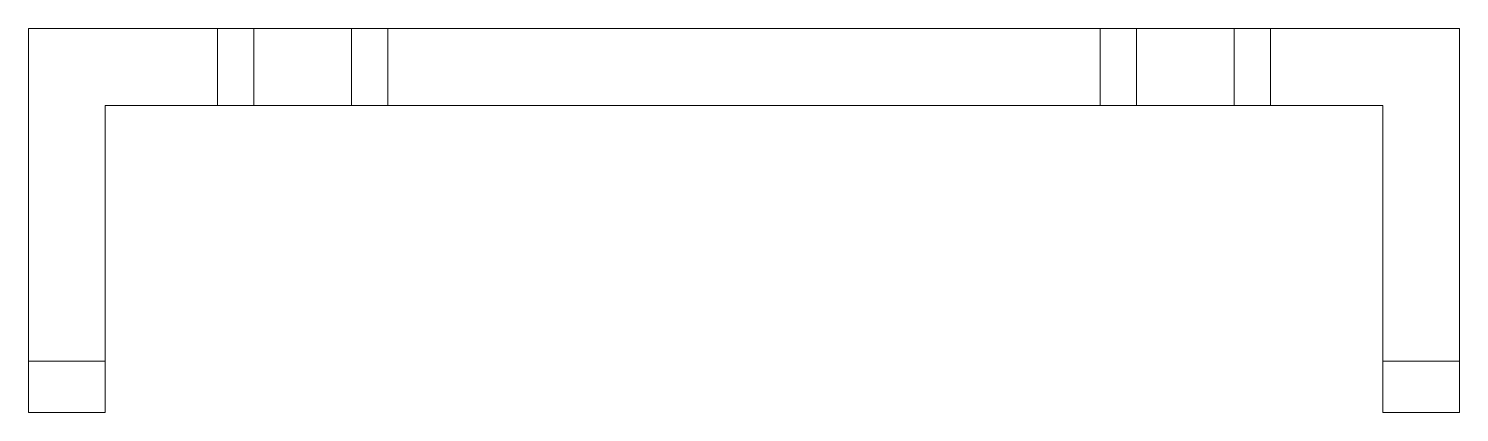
# Model space of a CAD drawing. Header units: millimetres. Extents: x 0 to 56, y -15 to 0.
import ezdxf

# ---------------------------------------------------------------- set-up
doc = ezdxf.new("R2010")
doc.units = ezdxf.units.MM

msp = doc.modelspace()

# ---------------------------------------------------------------- linework, layer by layer
at = {"color": 7, "linetype": 'Continuous', "lineweight": 15}
for p, q in [((56, 0), (0, 0)), ((0, -15), (0, 0)), ((7.395, -3), (7.395, 0)), ((8.809, 0), (8.809, -3)), ((12.64, -3), (12.64, 0)), ((14.055, 0), (14.055, -3)), ((41.945, -3), (41.945, 0)), ((43.36, 0), (43.36, -3)), ((47.191, -3), (47.191, 0)), ((48.605, 0), (48.605, -3)), ((56, -15), (56, 0)), ((53, -3), (3, -3)), ((3, -15), (3, -3)), ((53, -15), (53, -3)), ((0, -13), (3, -13)), ((53, -13), (56, -13)), ((3, -15), (0, -15)), ((56, -15), (53, -15))]:
    msp.add_line(p, q, dxfattribs=at)

doc.saveas('drawing.dxf')
